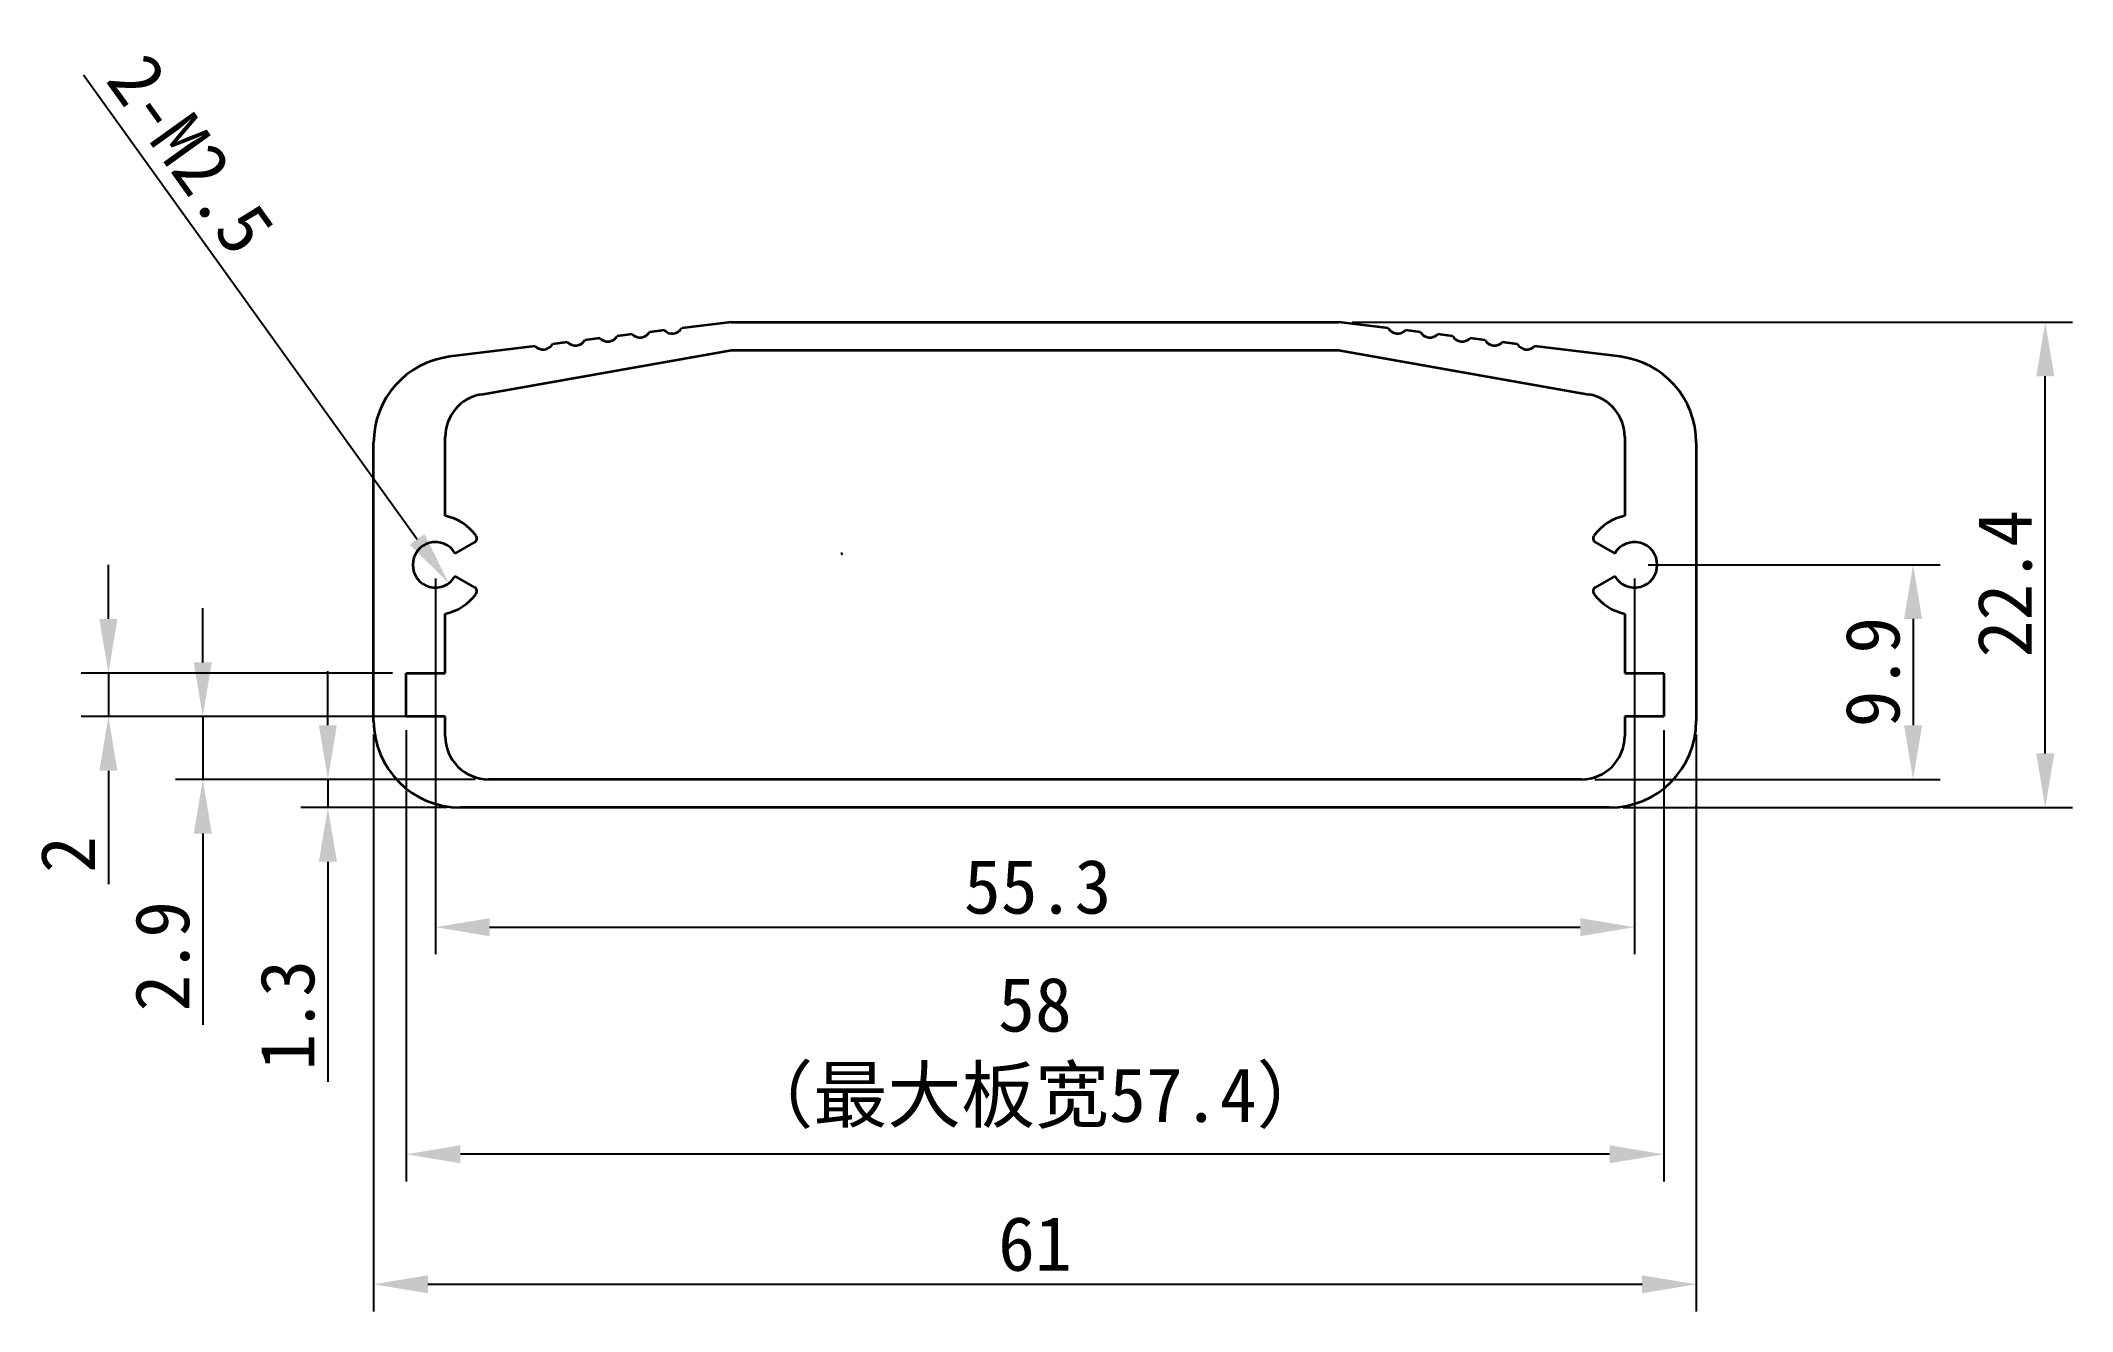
# Model space of a CAD drawing. Header units: millimetres. Extents: x 89.9 to 183.6, y 91.4 to 150.
import ezdxf

# ---------------------------------------------------------------- set-up
doc = ezdxf.new("R2010")
doc.units = ezdxf.units.MM
doc.header["$PDSIZE"] = -1
doc.layers.add('文字层', color=30, linetype='Continuous', lineweight=25)
doc.layers.add('细实线层', color=7, linetype='Continuous')
doc.styles.get("Standard").update_dxf_attribs({"font": 'simhei.ttf'})
doc.dimstyles.new('ISO-25', dxfattribs={"dimtxt": 2.5, "dimasz": 2.5, "dimexe": 1.25, "dimexo": 0.625, "dimtad": 1, "dimdec": 1, "dimdsep": 46, "dimtxsty": 'Standard', "dimcen": 2.5, "dimadec": 0, "dimazin": 0, "dimtfac": 1, "dimtdec": 1, "dimtmove": 0, "dimatfit": 3, "dimfxl": 1, "dimarcsym": 0})

# ---------------------------------------------------------------- blocks, each defined once
blk = doc.blocks.new('_D')
at = {"layer": 'Defpoints', "color": 0}
for p in [(108.109, 125.814), (163.409, 125.814), (163.409, 109.093)]:
    blk.add_point(p, dxfattribs=at)
at = {"layer": '细实线层', "color": 0, "lineweight": -2}
for p, q in [((108.109, 125.189), (108.109, 107.843)), ((163.409, 125.189), (163.409, 107.843)), ((110.609, 109.093), (160.909, 109.093))]:
    blk.add_line(p, q, dxfattribs=at)
at = {"layer": '细实线层', "color": 0}
for points in [[(110.609, 109.51), (110.609, 108.677), (108.109, 109.093)], [(160.909, 109.51), (160.909, 108.677), (163.409, 109.093)]]:
    blk.add_solid(points, dxfattribs=at)
at = {"layer": '细实线层', "color": 0, "insert": (135.883, 112.218), "char_height": 2.5, "attachment_point": 2}
blk.add_mtext('55.3', dxfattribs=at)
blk = doc.blocks.new('_D_1')
at = {"layer": 'Defpoints', "color": 0}
for p in [(163.409, 125.814), (160.959, 115.914), (176.259, 115.914)]:
    blk.add_point(p, dxfattribs=at)
at = {"layer": '细实线层', "color": 0, "lineweight": -2}
for p, q in [((164.034, 125.814), (177.509, 125.814)), ((176.259, 123.314), (176.259, 118.414)), ((161.584, 115.914), (177.509, 115.914))]:
    blk.add_line(p, q, dxfattribs=at)
at = {"layer": '细实线层', "color": 0}
for points in [[(175.842, 123.314), (176.676, 123.314), (176.259, 125.814)], [(175.842, 118.414), (176.676, 118.414), (176.259, 115.914)]]:
    blk.add_solid(points, dxfattribs=at)
at = {"layer": '细实线层', "color": 0, "insert": (173.134, 120.864), "char_height": 2.5, "attachment_point": 2, "rotation": 90}
blk.add_mtext('9.9', dxfattribs=at)
blk = doc.blocks.new('_D_2')
at = {"layer": 'Defpoints', "color": 0}
for p in [(107.497, 126.667), (108.721, 124.962)]:
    blk.add_point(p, dxfattribs=at)
at = {"layer": '细实线层', "color": 0, "lineweight": -2}
blk.add_line((91.88, 148.419), (107.263, 126.992), dxfattribs=at)
at = {"layer": '细实线层', "color": 0}
blk.add_solid([(107.602, 127.235), (106.925, 126.749), (108.721, 124.962)], dxfattribs=at)
at = {"layer": '细实线层', "color": 0, "insert": (96.823, 144.749), "char_height": 2.5, "attachment_point": 5, "rotation": 305.67657}
blk.add_mtext('2-M2.5', dxfattribs=at)
blk = doc.blocks.new('_D_3')
at = {"layer": 'Defpoints', "color": 0}
for p in [(105.259, 118.614), (166.259, 118.614), (166.259, 92.614)]:
    blk.add_point(p, dxfattribs=at)
at = {"layer": '细实线层', "color": 0, "lineweight": -2}
for p, q in [((105.259, 117.989), (105.259, 91.364)), ((166.259, 117.989), (166.259, 91.364)), ((107.759, 92.614), (163.759, 92.614))]:
    blk.add_line(p, q, dxfattribs=at)
at = {"layer": '细实线层', "color": 0}
for points in [[(107.759, 93.031), (107.759, 92.198), (105.259, 92.614)], [(163.759, 93.031), (163.759, 92.198), (166.259, 92.614)]]:
    blk.add_solid(points, dxfattribs=at)
at = {"layer": '细实线层', "color": 0, "insert": (135.759, 95.739), "char_height": 2.5, "attachment_point": 2}
blk.add_mtext('61', dxfattribs=at)
blk = doc.blocks.new('_D_4')
at = {"layer": 'Defpoints', "color": 0}
for p in [(149.759, 137.014), (182.355, 137.014), (162.259, 114.614)]:
    blk.add_point(p, dxfattribs=at)
at = {"layer": '细实线层', "color": 0, "lineweight": -2}
for p, q in [((150.384, 137.014), (183.605, 137.014)), ((182.355, 117.114), (182.355, 134.514)), ((162.884, 114.614), (183.605, 114.614))]:
    blk.add_line(p, q, dxfattribs=at)
at = {"layer": '细实线层', "color": 0}
for points in [[(181.938, 134.514), (182.772, 134.514), (182.355, 137.014)], [(181.938, 117.114), (182.772, 117.114), (182.355, 114.614)]]:
    blk.add_solid(points, dxfattribs=at)
at = {"layer": '细实线层', "color": 0, "insert": (179.23, 124.942), "char_height": 2.5, "attachment_point": 2, "rotation": 90}
blk.add_mtext('22.4', dxfattribs=at)
blk = doc.blocks.new('_D_5')
at = {"layer": 'Defpoints', "color": 0}
for p in [(106.759, 118.814), (164.759, 118.814), (106.759, 98.614)]:
    blk.add_point(p, dxfattribs=at)
at = {"layer": '文字层', "color": 0, "lineweight": -2}
for p, q in [((106.759, 118.189), (106.759, 97.364)), ((164.759, 118.189), (164.759, 97.364)), ((162.259, 98.614), (109.259, 98.614))]:
    blk.add_line(p, q, dxfattribs=at)
at = {"layer": '文字层', "color": 0}
for points in [[(109.259, 99.031), (109.259, 98.198), (106.759, 98.614)], [(162.259, 99.031), (162.259, 98.198), (164.759, 98.614)]]:
    blk.add_solid(points, dxfattribs=at)
at = {"layer": '文字层', "color": 0, "insert": (135.759, 106.777), "char_height": 2.5, "attachment_point": 2}
blk.add_mtext('58\\P（最大板宽57.4）', dxfattribs=at)
blk = doc.blocks.new('_D_6')
at = {"layer": 'Defpoints', "color": 0}
for p in [(108.559, 118.814), (97.377, 115.914), (110.559, 115.914)]:
    blk.add_point(p, dxfattribs=at)
at = {"layer": '细实线层', "color": 0, "lineweight": -2}
for p, q in [((97.377, 121.314), (97.377, 123.814)), ((107.934, 118.814), (96.127, 118.814)), ((97.377, 118.814), (97.377, 115.914)), ((109.934, 115.914), (96.127, 115.914)), ((97.377, 113.414), (97.377, 104.594))]:
    blk.add_line(p, q, dxfattribs=at)
at = {"layer": '细实线层', "color": 0}
for points in [[(96.96, 121.314), (97.794, 121.314), (97.377, 118.814)], [(96.96, 113.414), (97.794, 113.414), (97.377, 115.914)]]:
    blk.add_solid(points, dxfattribs=at)
at = {"layer": '细实线层', "color": 0, "insert": (94.252, 107.754), "char_height": 2.5, "attachment_point": 2, "rotation": 90}
blk.add_mtext('2.9', dxfattribs=at)
blk = doc.blocks.new('_D_7')
at = {"layer": 'Defpoints', "color": 0}
for p in [(110.559, 115.914), (103.148, 114.614), (109.259, 114.614)]:
    blk.add_point(p, dxfattribs=at)
at = {"layer": '细实线层', "color": 0, "lineweight": -2}
for p, q in [((103.148, 118.414), (103.148, 120.914)), ((109.934, 115.914), (101.898, 115.914)), ((103.148, 115.914), (103.148, 114.614)), ((108.634, 114.614), (101.898, 114.614)), ((103.148, 112.114), (103.148, 101.962))]:
    blk.add_line(p, q, dxfattribs=at)
at = {"layer": '细实线层', "color": 0}
for points in [[(102.731, 118.414), (103.565, 118.414), (103.148, 115.914)], [(102.731, 112.114), (103.565, 112.114), (103.148, 114.614)]]:
    blk.add_solid(points, dxfattribs=at)
at = {"layer": '细实线层', "color": 0, "insert": (100.023, 105.031), "char_height": 2.5, "attachment_point": 2, "rotation": 90}
blk.add_mtext('1.3', dxfattribs=at)
blk = doc.blocks.new('_D_8')
at = {"layer": 'Defpoints', "color": 0}
for p in [(93.025, 120.814), (106.759, 120.814), (106.759, 118.814)]:
    blk.add_point(p, dxfattribs=at)
at = {"layer": '细实线层', "color": 0, "lineweight": -2}
for p, q in [((93.025, 123.314), (93.025, 125.814)), ((106.134, 120.814), (91.775, 120.814)), ((93.025, 120.814), (93.025, 118.814)), ((106.134, 118.814), (91.775, 118.814)), ((93.025, 116.314), (93.025, 111.084))]:
    blk.add_line(p, q, dxfattribs=at)
at = {"layer": '细实线层', "color": 0}
for points in [[(92.608, 123.314), (93.441, 123.314), (93.025, 120.814)], [(92.608, 116.314), (93.441, 116.314), (93.025, 118.814)]]:
    blk.add_solid(points, dxfattribs=at)
at = {"layer": '细实线层', "color": 0, "insert": (89.9, 112.446), "char_height": 2.5, "attachment_point": 2, "rotation": 90}
blk.add_mtext('2', dxfattribs=at)

msp = doc.modelspace()

# ---------------------------------------------------------------- linework, layer by layer
at = {"color": 7, "linetype": 'Continuous', "lineweight": 35}
for p, q in [((121.759, 137.014), (119.465, 136.733)), ((121.759, 137.014), (149.759, 137.014)), ((152.053, 136.733), (149.759, 137.014)), ((112.715, 135.904), (108.772, 135.42)), ((114.204, 136.087), (113.509, 136.002)), ((115.693, 136.27), (114.998, 136.184)), ((117.182, 136.452), (116.487, 136.367)), ((118.671, 136.635), (117.976, 136.55)), ((153.542, 136.55), (152.847, 136.635)), ((155.031, 136.367), (154.336, 136.452)), ((156.52, 136.184), (155.825, 136.27)), ((158.009, 136.002), (157.314, 136.087)), ((162.746, 135.42), (158.803, 135.904)), ((110.212, 133.678), (121.759, 135.714)), ((121.759, 135.714), (149.759, 135.714)), ((149.759, 135.714), (161.306, 133.678)), ((105.259, 118.614), (105.259, 131.45)), ((108.559, 128.07), (108.559, 131.709)), ((162.959, 131.709), (162.959, 128.07)), ((166.259, 131.45), (166.259, 118.614)), ((109.018, 126.339), (109.919, 126.86)), ((161.599, 126.86), (162.5, 126.339)), ((109.919, 124.769), (109.018, 125.289)), ((162.5, 125.289), (161.599, 124.769)), ((108.559, 120.814), (108.559, 123.559)), ((162.959, 123.559), (162.959, 120.814)), ((106.759, 120.814), (108.559, 120.814)), ((106.759, 118.814), (106.759, 120.814)), ((162.959, 120.814), (164.759, 120.814)), ((164.759, 120.814), (164.759, 118.814)), ((108.559, 118.814), (106.759, 118.814)), ((108.559, 117.914), (108.559, 118.814)), ((162.959, 118.814), (162.959, 117.914)), ((164.759, 118.814), (162.959, 118.814)), ((160.959, 115.914), (110.559, 115.914)), ((162.259, 114.614), (109.259, 114.614))]:
    msp.add_line(p, q, dxfattribs=at)
at = {"color": 7, "linetype": 'Continuous'}
for p, q in [((126.858, 126.298), (126.817, 126.298)), ((126.858, 126.298), (126.858, 126.378)), ((166.259, 114.614), (166.219, 114.614)), ((166.259, 114.614), (166.259, 114.695))]:
    msp.add_line(p, q, dxfattribs=at)
at = {"color": 7, "linetype": 'Continuous', "lineweight": 35}
for centre, radius, start, end in [((113.076, 136.251), 0.5, 223.8699, 330.1301), ((114.565, 136.433), 0.5, 223.8699, 330.1301), ((116.053, 136.616), 0.5, 223.8699, 330.1301), ((117.542, 136.799), 0.5, 223.8699, 330.1301), ((119.031, 136.982), 0.5, 223.8699, 330.1301), ((152.487, 136.982), 0.5, 209.8699, 316.1301), ((153.976, 136.799), 0.5, 209.8699, 316.1301), ((155.465, 136.616), 0.5, 209.8699, 316.1301), ((156.953, 136.433), 0.5, 209.8699, 316.1301), ((158.442, 136.251), 0.5, 209.8699, 316.1301), ((109.259, 131.45), 4, 97, 180), ((162.259, 131.45), 4, 0, 83), ((110.559, 131.709), 2, 100, 180), ((160.959, 131.709), 2, 0, 80), ((108.109, 125.814), 2.3, 35.46502, 78.71718), ((163.409, 125.814), 2.3, 101.28282, 144.53498), ((108.109, 125.814), 1.05, 30, 330), ((109.819, 127.033), 0.2, 300, 35.46502), ((161.699, 127.033), 0.2, 144.53498, 240), ((163.409, 125.814), 1.05, 210, 150), ((109.819, 124.596), 0.2, 324.53498, 60), ((161.699, 124.596), 0.2, 120, 215.46502), ((108.109, 125.814), 2.3, 281.28282, 324.53498), ((163.409, 125.814), 2.3, 215.46502, 258.71718), ((109.259, 118.614), 4, 180, 270), ((162.259, 118.614), 4, 270, 0), ((110.559, 117.914), 2, 180, 270), ((160.959, 117.914), 2, 270, 0)]:
    msp.add_arc(centre, radius, start, end, dxfattribs=at)
at = {"color": 7, "linetype": 'Continuous'}
for p in [(126.858, 126.298), (166.259, 114.614)]:
    msp.add_point(p, dxfattribs=at)

# ---------------------------------------------------------------- dimensions: what is measured, and where the dimension line sits
at = {"layer": '文字层'}
dim = msp.add_linear_dim(base=(106.759, 98.614), p1=(164.759, 118.814), p2=(106.759, 118.814), text='<>\\P（最大板宽57.4）', dimstyle='ISO-25', dxfattribs=at)
dim.commit()
dim.dimension.update_dxf_attribs({"geometry": '_D_5', "text_midpoint": (135.759, 98.614), "dimtype": 160})
at = {"layer": '细实线层'}
dim = msp.add_diameter_dim_2p(p1=(107.497, 126.667), p2=(108.721, 124.962), text='2-M2.5', dimstyle='ISO-25', dxfattribs=at)
dim.commit()
dim.dimension.update_dxf_attribs({"geometry": '_D_2', "text_midpoint": (95.3, 143.655), "dimtype": 163})
for base, p1, p2, picture, middle in [((182.355, 137.014), (162.259, 114.614), (149.759, 137.014), '_D_4', (182.355, 124.942)), ((93.025, 120.814), (106.759, 118.814), (106.759, 120.814), '_D_8', (93.025, 112.446)), ((176.259, 115.914), (163.409, 125.814), (160.959, 115.914), '_D_1', (176.259, 120.864)), ((97.377, 115.914), (108.559, 118.814), (110.559, 115.914), '_D_6', (97.377, 107.754)), ((103.148, 114.614), (110.559, 115.914), (109.259, 114.614), '_D_7', (103.148, 105.031))]:
    dim = msp.add_linear_dim(base=base, p1=p1, p2=p2, angle=90, dimstyle='ISO-25', dxfattribs=at)
    dim.commit()
    dim.dimension.update_dxf_attribs({"geometry": picture, "text_midpoint": middle, "dimtype": 160})
for base, p1, p2, picture, middle in [((163.409, 109.093), (108.109, 125.814), (163.409, 125.814), '_D', (135.883, 109.093)), ((166.259, 92.614), (105.259, 118.614), (166.259, 118.614), '_D_3', (135.759, 92.614))]:
    dim = msp.add_linear_dim(base=base, p1=p1, p2=p2, dimstyle='ISO-25', dxfattribs=at)
    dim.commit()
    dim.dimension.update_dxf_attribs({"geometry": picture, "text_midpoint": middle, "dimtype": 160})

doc.saveas('drawing.dxf')
